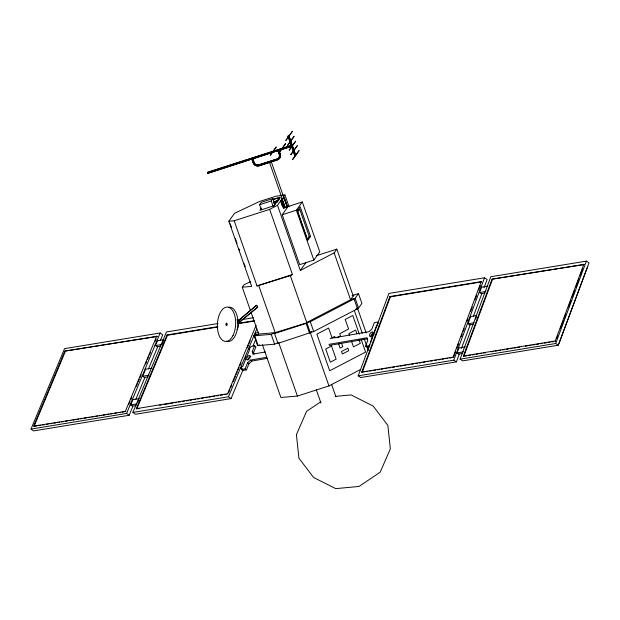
<?xml version="1.0" encoding="UTF-8"?>
<svg xmlns="http://www.w3.org/2000/svg" width="620" height="620" viewBox="0 0 620 620"><rect width="100%" height="100%" fill="white"/><g stroke="black" fill="none" stroke-linecap="round" stroke-linejoin="round"><path stroke-width="0.93" d="M270.266 155.132L276.249 146.963L270.475 155.209M285.58 143.793L279.008 152.76L285.425 143.615M290.71 154.643L297.337 145.599L290.935 154.721M293.926 136.361L287.51 145.506L294.113 136.524M295.562 141.182L289.168 150.249L295.748 141.282M284.952 206.476L269.553 162.487L269.909 162.239M285.045 207.406L287.076 206.754L271.297 161.82M282.317 198.787L281.852 199.082L282.301 199.004M286.285 207.142L287.3 206.638L284.123 198.175M283.89 198.493L284.565 198.098L287.61 206.778L284.898 207.762L285.433 207.39M287.603 206.84L286.789 206.902M282.046 198.756L281.542 200.183L282.968 204.104L282.581 204.639L281.193 200.671L281.519 199.307L283.216 204.151L282.309 204.445C276.799 190.565 286.471 219.023 283.418 203.476M292.214 131.378L285.774 140.546L292.369 131.556M292.454 159.58L299.072 150.567L292.656 159.712M369.69 346.704L366.97 347.177L365.575 346.262L367.722 340.442L366.994 337.76L328.856 344.371M369.721 344.247L369.21 345.635L365.575 346.262M370.341 342.573L373.163 334.893L374.139 334.722M456.599 352.61L459.211 354.322L456.39 361.886L360.801 377.518L358.197 375.813L388.918 293.423L484.507 277.783L487.111 279.496L484.034 287.75M361.755 372.047L389.91 296.546L481.213 281.612L453.057 357.112L361.755 372.047L364.103 372.023M362.204 372.341L390.352 296.833L481.655 281.899M453.84 356.508L455.514 352.013M456.855 348.417L458.529 343.922M461.21 336.73L462.218 334.033M463.218 331.336L464.225 328.639M466.907 321.454L467.914 318.757M470.596 311.565L472.269 307.071M474.951 299.879L476.625 295.383M478.64 289.99L480.314 285.495M358.197 375.813L453.778 360.181L484.507 277.783M464.318 347.068L458.909 347.952L457.064 352.912L462.466 352.028M476.036 315.642L470.627 316.526L467.945 323.725L474.254 322.695M487.886 286.138L481.577 287.169L479.578 292.531L485.886 291.501L485.421 291.199M461.396 348.463L470.092 325.136L467.488 323.423M473.44 316.154L481.725 293.942L479.121 292.229M460.087 359.151L490.808 276.752L586.396 261.121L589 262.826L558.279 345.224L462.698 360.856L460.087 359.151L555.667 343.511L558.279 345.224M475.594 319.099L476.602 316.394M492.474 279.465L463.822 356.306L463.38 356.012L492.032 279.171L584.327 264.438L492.032 279.171M463.38 356.012L555.233 340.985L583.885 264.151M556.69 338.567L557.698 335.854M560.395 328.623L563.433 320.486M564.107 318.68L565.789 314.162M568.486 306.931L570.85 300.599M572.198 296.98L574.554 290.656M575.903 287.037L578.941 278.907M580.281 275.288L582.645 268.956M555.667 343.511L586.396 261.121M559.015 343.464L587.667 266.623M242.412 369.264L241.048 368.288L241.722 366.653L242.699 366.49L245.815 358.926L244.838 359.096L245.652 357.12L246.628 356.95L249.721 349.455L248.744 349.626L249.418 347.99L250.395 347.82L250.953 346.464L254.588 345.836L255.952 346.812L253.603 352.501L254.022 354.245M267.127 358.399L251.906 361.034L248.953 363.785L246.45 369.861L242.815 370.489L241.451 369.512L242.025 368.117L241.048 368.288M241.451 369.512L245.086 368.885L247.589 362.808L250.542 360.057L266.716 357.252M265.267 351.99L252.867 354.136L252.239 351.524L254.588 345.836M130.285 404.573L132.835 406.41L129.138 415.276L33.557 430.916L31 429.071L64.558 348.626L160.146 332.994L162.696 334.831L160.301 340.582M64.898 351.091L157.193 336.381L64.898 351.091L33.604 426.111L125.899 411.401M34.038 426.428L65.34 351.401M125.457 411.091L156.759 336.063M128.875 404.256L129.991 401.574M130.743 399.792L131.858 397.11M136.33 386.392L137.446 383.718M138.19 381.928L139.306 379.246M140.05 377.464L141.174 374.782M145.646 364.064L146.762 361.39M147.506 359.6L148.622 356.919M149.366 355.136L150.49 352.454M154.961 341.736L156.077 339.055M31 429.071L126.581 413.439L160.146 332.994M138.772 398.304L139.221 398.629L132.92 399.66L130.735 404.899L137.035 403.868M151.931 368.172L145.623 369.202L142.693 376.231L148.994 375.201L148.544 374.875M163.82 339.675L157.511 340.706L155.488 345.549L161.797 344.519L163.478 340.481M135.749 399.443L144.793 377.751L142.244 375.906M148.459 368.97L157.596 347.06L155.039 345.224M242.963 370.008L231.028 398.614L135.447 414.245L132.889 412.409L166.447 331.964L218.062 323.524M137.764 402.124L138.493 400.373M217.899 327.019L167.493 335.265L136.741 408.983L136.307 408.665L167.059 334.947L217.465 326.709M136.307 408.665L227.602 393.731L256.13 325.345M228.78 392.274L229.888 389.608M230.632 387.833L231.748 385.167M233.228 381.61L235.453 376.286M236.189 374.511L237.305 371.845M238.041 370.07L239.157 367.404M239.894 365.63L241.01 362.964M247.303 347.867L248.419 345.201M249.155 343.426L250.271 340.76M132.889 412.409L228.47 396.777L256.812 328.84M253.03 345.875L255.642 339.621M207.809 173.352L251.929 159.014L207.809 173.352L207.623 172.267L291.315 145.344L288.075 136.098L288.982 135.811L295.771 155.194L294.733 155.667L291.632 146.243L294.864 155.481M207.499 172.445L291.183 145.522L288.075 136.098M277.969 150.776L279.364 154.868A3.86 3.751 35.6 0 1 277.341 158.976L258.354 165.083A3.86 3.751 35.6 0 1 254.161 162.975L252.704 158.906L278.093 150.598L279.488 154.69A3.86 3.751 35.6 0 1 277.473 158.79L258.486 164.905A3.86 3.751 35.6 0 1 254.293 162.797L252.828 158.728L278.093 150.598M287.951 136.284L288.982 135.811M251.797 159.201L253.061 162.804A4.821 4.696 35.6 0 0 259.152 165.866L277.202 160.061A4.821 4.696 35.6 0 0 280.132 154.093L279 150.311L291.632 146.243M250.465 310.635L242.257 287.207L251.674 286.401L228.858 221.231L234.538 213.303L259.664 201.446L275.947 196.215L284.913 194.928L289.036 206.692M261.315 209.746L259.548 204.716L261.276 202.306L272.947 198.547L275.001 204.422M261.485 208.01L259.858 210.288L274.04 205.724M259.548 204.716L271.219 200.958L272.947 198.547M273.466 201.942L277.07 200.787L279.364 197.578L279.713 198.586M276.055 202.252L276.962 200.988L277.31 201.988M273.707 206.228L276.21 202.694L274.435 203.259M279.256 199.222L277.419 201.787L277.07 200.787M281.868 198.811L281.488 199.346L283.441 204.368L282.581 204.639M228.858 221.231L234.19 220.774L269.638 209.366L277.489 205.29L282.263 198.625M283.325 197.144L284.913 194.928M283.216 204.151L283.534 203.709L282.627 203.996M283.441 204.368L283.828 203.833L282.922 203.957M282.209 214.753L288.099 206.53L302.281 201.965L319.765 251.875L313.867 260.106L299.692 264.663L282.209 214.753L296.391 210.188L302.281 201.965M242.257 287.207L244.009 284.774L250.681 281.62M299.716 209.25L297.833 211.87L307.466 239.374L309.341 236.747L299.716 209.25L297.026 210.11M310.535 236.414L307.605 240.506L297.244 210.901L300.173 206.817L310.535 236.414L308.745 236.995M277.489 205.29L300.312 270.46L306.14 262.314M257.525 345.348L254.084 335.536L255.835 333.103L258.579 332.219M274.544 333.56L275.195 332.646L310.271 321.733L354.074 298.979L357.515 308.791L313.704 331.545L277.977 343.372L274.544 333.56L306.094 323.408L306.745 322.493L350.548 299.739L355.136 298.267L358.476 293.601L361.91 303.413L358.569 308.07L356.74 308.659M300.312 270.46L334.141 252.883L336.831 249.131L353.237 295.988M277.977 343.372L278.636 342.457L297.406 396.072L328.957 385.927L360.739 369.412M334.141 252.883L350.548 299.739L353.896 295.074M271.358 161.874L269.553 162.487M237.724 321.183L256.486 305.327M237.716 321.199L256.393 305.443M238.096 323.315L257.633 307.071M237.956 323.431L257.494 307.365M320.687 401.845L306.582 411.331L296.422 434.651L298.918 458.196L313.596 477.493L335.714 488.637L359.026 486.444L380.176 472.215L390.337 448.896L387.841 425.359L373.163 406.061L351.044 394.909L335.195 396.405M234.19 220.774L257.013 285.944L290.338 275.637L292.454 274.536L269.638 209.366M310.178 332.304L311.899 331.413M337.125 337.776L340.496 336.024L339.721 333.8L348.603 328.933L345.17 319.463L352.788 315.503L359.352 334.25M339.993 343.333L338.652 344.022L340.086 348.107L342.759 346.719L341.612 343.457M278.636 342.457L274.629 344.178L258.106 345.596L254.673 335.784L258.672 334.064L275.195 332.646L258.788 285.789M254.673 335.784L271.196 334.366L275.195 332.646M258.106 345.596L259.703 344.906M283.635 198.601L284.03 198.47M283.72 198.601L283.014 198.857M286.037 206.925L286.618 206.731M278.868 150.49L291.501 146.421M294.733 155.667L295.639 155.372L288.85 135.989M273.203 199.415L280.403 197.106L276.815 202.104L273.35 203.128M273.063 199.609L279.364 197.578M273.358 202.143L276.962 200.988M280.969 200.74L282.131 205.274L283.991 208.049M316.588 255.642L336.831 249.131M257.013 285.944L292.454 274.536M352.051 295.663L358.476 293.601M254.084 335.536L258.672 334.064L251.1 312.441M286.3 206.863L286.735 206.747M283.658 198.276L284.479 198.075M282.363 199.036L282.767 198.896M350.548 299.739L354.074 298.979M355.748 309.171L357.515 308.791M282.115 199.09L282.511 198.966M378.355 323.284L377.379 323.454L377.898 322.028L374.271 322.656L371.977 328.879L369.109 331.692L330.119 338.458M377.735 324.958L376.759 325.128L373.914 332.87L374.891 332.7M329.29 345.449L367.428 338.83M237.181 320.393L240.049 319.928M241.963 319.61L253.433 317.735M237.437 323.438L254.549 320.641M237.871 323.756L254.037 321.106M481.306 293.663L484.91 293.074M157.185 346.766L160.789 346.177M144.383 377.448L147.986 376.859M469.673 324.857L473.277 324.268M132.424 406.115L136.028 405.526M458.785 354.043L462.388 353.454M137.694 408.828L139.593 408.51M159.565 405.248L161.464 404.938M163.37 404.628L172.879 403.07M174.778 402.76L176.684 402.45M178.583 402.132L180.49 401.822M182.389 401.512L184.295 401.202M186.194 400.892L188.093 400.582M189.999 400.272L191.898 399.954M193.804 399.644L195.703 399.334M197.609 399.024L199.508 398.714M201.407 398.404L203.313 398.094M205.212 397.776L207.119 397.466M209.017 397.157L210.924 396.846M212.823 396.537L214.722 396.226M216.628 395.917L218.527 395.599M220.433 395.289L222.332 394.979M224.238 394.669L226.137 394.359M366.009 371.713L367.908 371.403M369.807 371.093L371.713 370.783M373.612 370.473L375.519 370.163M377.417 369.846L379.324 369.536M381.222 369.226L383.121 368.916M385.028 368.606L386.926 368.296M388.833 367.978L390.732 367.668M392.638 367.358L394.537 367.048M396.436 366.738L398.342 366.428M400.241 366.118L402.147 365.8M404.046 365.49L405.953 365.18M407.851 364.87L409.75 364.56M411.657 364.25L413.555 363.94M415.462 363.622L417.361 363.312M419.267 363.002L421.166 362.692M423.065 362.382L424.971 362.072M426.87 361.762L428.776 361.445M430.675 361.135L432.582 360.825M434.481 360.514L436.379 360.204M438.286 359.894L440.185 359.585M442.091 359.267L443.99 358.957M445.896 358.647L447.795 358.337M449.694 358.027L451.6 357.717M34.983 426.273L36.882 425.963M38.773 425.653L40.664 425.343M42.563 425.033L44.454 424.723M46.353 424.413L48.244 424.103M50.135 423.793L52.034 423.483M53.925 423.173L55.823 422.863M57.714 422.553L59.605 422.243M61.504 421.933L63.395 421.623M65.286 421.313L67.185 421.003M69.076 420.693L70.975 420.383M72.865 420.073L74.757 419.763M76.655 419.453L78.546 419.143M80.437 418.833L82.336 418.523M84.227 418.213L86.126 417.903M88.017 417.601L89.908 417.291M91.806 416.981L93.698 416.671M95.596 416.361L97.487 416.051M99.378 415.741L101.277 415.431M103.168 415.121L105.059 414.811M106.958 414.501L108.849 414.191M110.748 413.881L112.639 413.571M114.529 413.261L116.428 412.951M118.319 412.641L120.21 412.331M122.109 412.021L124 411.711M464.768 356.151L466.666 355.841M468.557 355.531L470.448 355.221M472.347 354.911L474.238 354.601M476.129 354.291L478.028 353.981M479.919 353.671L481.818 353.361M483.709 353.051L485.6 352.741M491.288 351.811L493.179 351.501M495.07 351.191L496.969 350.881M498.86 350.571L500.751 350.261M502.65 349.951L504.541 349.641M506.439 349.331L508.33 349.021M510.221 348.711L512.12 348.401M514.011 348.091L515.902 347.781M517.801 347.471L519.692 347.169M525.372 346.239L527.271 345.929M529.162 345.619L531.053 345.309M532.952 344.999L534.843 344.689M536.742 344.379L538.633 344.069M540.524 343.759L542.423 343.449M544.314 343.139L546.212 342.829M548.103 342.519L549.994 342.209M551.893 341.899L553.784 341.589M297.406 396.072L280.883 397.498L262.423 344.782M286.905 206.716L287.3 206.638M481.12 286.866L481.577 287.169M555.233 340.985L555.675 341.279M470.169 316.223L470.627 316.526M389.91 296.546L390.352 296.833M464.76 346.619L465.217 346.921M458.451 347.649L458.909 347.952M462.907 351.579L463.373 351.881M453.057 357.112L453.499 357.407M453.778 360.181L456.39 361.886M252.239 351.524L253.603 352.501M250.542 360.057L251.906 361.034M247.589 362.808L248.953 363.785M245.086 368.885L246.45 369.861M167.059 334.947L167.493 335.265M157.061 340.38L157.511 340.706M161.347 344.193L161.797 344.519M227.602 393.731L228.036 394.049M228.47 396.777L231.028 398.614M145.173 368.885L145.623 369.202M132.471 399.334L132.92 399.66M126.581 413.439L129.138 415.276M355.136 298.267L358.569 308.07M357.314 307.613L366.226 333.056M354.307 310.457L362.258 333.18M364.173 338.629L366.397 344.991M367.032 346.812L368.311 350.447M361.228 339.605L365.599 352.098L329.685 370.76L316.867 334.165L328.623 328.058L332.033 337.799L334.661 336.435L335.18 337.916M356.88 333.63L355.64 330.103L348.843 333.63L349.463 335.397M359.042 339.814L360.282 343.348L353.478 346.882L351.625 341.581M279 150.311L280.263 153.915A4.821 4.696 35.6 0 1 277.326 159.883L259.284 165.687A4.821 4.696 35.6 0 1 256.812 165.811M296.391 210.188L313.867 260.106M281.86 199.02L283.635 204.096M271.219 200.958L272.986 205.987M310.271 321.733L313.704 331.545M331.56 384.33L335.893 396.699M252.247 159.921L253.192 162.626A4.821 4.696 35.6 0 0 256.207 165.641M290.338 275.637L328.957 385.927M306.094 323.408L309.527 333.219M316.332 389.833L320.974 403.078M271.196 334.366L274.629 344.178M230.183 223.781L231.539 227.664M235.391 238.654L237.018 243.311M238.871 248.597L239.684 250.922M244.156 263.678L245.241 266.786M207.623 172.267L207.94 173.174M283.193 203.546L283.859 207.995M256.331 305.854A1.139 0.527 66.7 0 1 256.998 305.443A1.139 0.527 66.7 0 1 257.641 307.001A1.139 0.527 66.7 0 1 256.866 307.132M237.103 319.378A6.495 3.449 -86.8 0 1 237.003 329.646M228.764 307.249A17.205 9.13 -86.8 0 1 237.879 325.306A17.205 9.13 -86.8 0 1 226.44 341.271M371.124 337.117A2.604 1.294 -56.8 0 1 371.465 334.606A2.604 1.294 -56.8 0 1 373.635 332.785M247.985 359.863A2.604 1.256 -54.3 0 1 250.821 356.399M331.506 345.976L325.694 348.998L330.305 362.173L336.125 359.151L331.506 345.976M347.828 348.184L341.496 351.478L342.372 353.981L348.704 350.695L347.828 348.184M233.019 335.435A17.205 9.13 -86.8 0 0 228.865 307.365A17.205 9.13 -86.8 0 0 217.674 329.972A17.205 9.13 -86.8 0 0 233.019 335.435M226.912 325.074A1.139 0.605 -86.8 0 0 226.726 323.16A1.139 0.605 -86.8 0 0 225.92 324.539A1.139 0.605 -86.8 0 0 226.912 325.074M371.264 336.079A2.604 1.294 -56.8 0 0 372.884 332.119A2.604 1.294 -56.8 0 0 369.784 334.288A2.604 1.294 -56.8 0 0 371.264 336.079M248.326 359.522A2.604 1.256 -54.3 0 0 250.085 355.655A2.604 1.256 -54.3 0 0 246.923 357.779A2.604 1.256 -54.3 0 0 248.326 359.522"/></g></svg>
